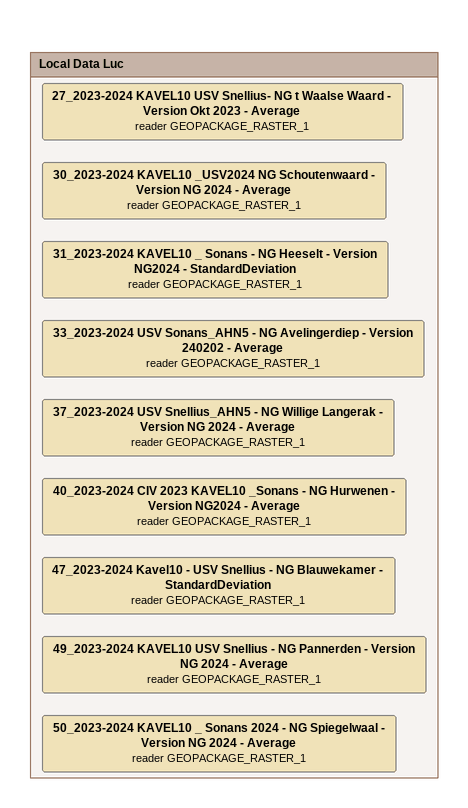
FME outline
Bookmark: Local Data Luc
27_2023-2024 KAVEL10 USV Snellius- NG t Waalse Waard - Version Okt 2023 - Average (reader GEOPACKAGE_RASTER_1)
30_2023-2024 KAVEL10 _USV2024 NG Schoutenwaard - Version NG 2024 - Average (reader GEOPACKAGE_RASTER_1)
31_2023-2024 KAVEL10 _ Sonans - NG Heeselt - Version NG2024 - StandardDeviation (reader GEOPACKAGE_RASTER_1)
33_2023-2024 USV Sonans_AHN5 - NG Avelingerdiep - Version 240202 - Average (reader GEOPACKAGE_RASTER_1)
37_2023-2024 USV Snellius_AHN5 - NG Willige Langerak - Version NG 2024 - Average (reader GEOPACKAGE_RASTER_1)
40_2023-2024 CIV 2023 KAVEL10 _Sonans - NG Hurwenen - Version NG2024 - Average (reader GEOPACKAGE_RASTER_1)
47_2023-2024 Kavel10 - USV Snellius - NG Blauwekamer - StandardDeviation (reader GEOPACKAGE_RASTER_1)
49_2023-2024 KAVEL10 USV Snellius - NG Pannerden - Version NG 2024 - Average (reader GEOPACKAGE_RASTER_1)
50_2023-2024 KAVEL10 _ Sonans 2024 - NG Spiegelwaal - Version NG 2024 - Average (reader GEOPACKAGE_RASTER_1)
